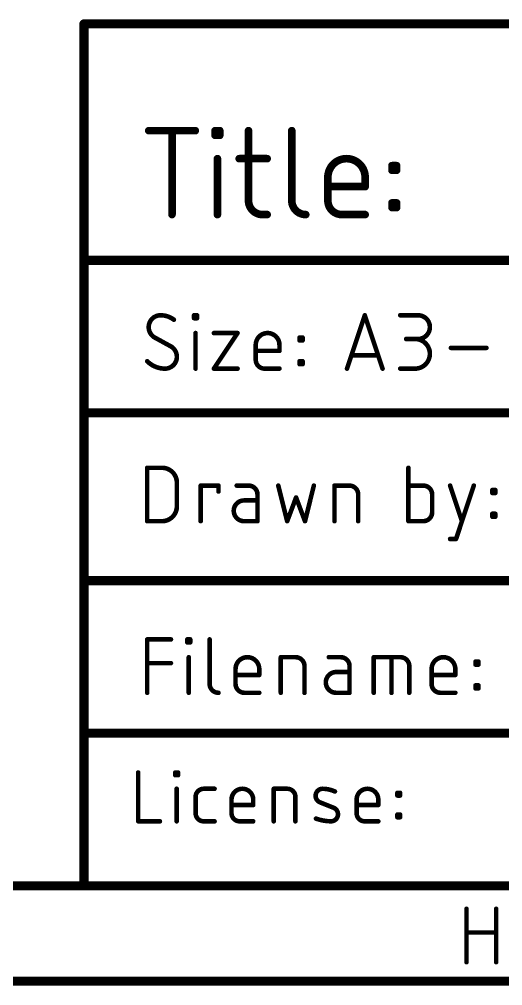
# Model space of a CAD drawing. Extents: x 0 to 388, y 0 to 261.
# Drawn here: x 273.31 to 289.42, y -0.15 to 32.03 of the extents above; entities that cross this region are included whole.
import ezdxf

# ---------------------------------------------------------------- set-up
doc = ezdxf.new("R2010")
doc.units = 0
doc.layers.add('94', color=14, linetype='CONTINUOUS')

msp = doc.modelspace()

# ---------------------------------------------------------------- linework, layer by layer
at = {"layer": '94'}
for points, const_width in [([(384.175, 31.877), (275.463, 31.877)], 0.3048), ([(275.463, 24.003), (275.463, 31.877)], 0.3048), ([(277.622, 28.321), (279.1742, 28.321)], 0.254), ([(278.3981, 25.527), (278.3981, 28.321)], 0.254), ([(279.8337, 28.1658), (279.8337, 28.321)], 0.254), ([(279.8337, 28.321), (279.989, 28.321)], 0.254), ([(279.989, 28.321), (279.989, 28.1658)], 0.254), ([(280.9469, 28.321), (280.9469, 25.9927)], 0.254), ([(282.3884, 28.321), (282.3884, 25.9927)], 0.254), ([(279.989, 28.1658), (279.8337, 28.1658)], 0.254), ([(279.9113, 25.527), (279.9113, 27.3897)], 0.254), ([(280.6365, 27.3897), (281.5678, 27.3897)], 0.254), ([(285.7274, 27.0016), (285.7274, 27.1568)], 0.254), ([(285.7274, 27.1568), (285.8826, 27.1568)], 0.254), ([(285.8826, 27.0016), (285.7274, 27.0016)], 0.254), ([(285.8826, 27.1568), (285.8826, 27.0016)], 0.254), ([(283.5912, 25.9927), (283.5912, 26.7688)], 0.254), ([(284.833, 26.7688), (284.833, 26.4583)], 0.254), ([(284.833, 26.4583), (283.5912, 26.4583)], 0.254), ([(285.7274, 25.7598), (285.7274, 25.9151)], 0.254), ([(285.7274, 25.9151), (285.8826, 25.9151)], 0.254), ([(285.8826, 25.7598), (285.7274, 25.7598)], 0.254), ([(285.8826, 25.9151), (285.8826, 25.7598)], 0.254), ([(281.4126, 25.527), (281.5678, 25.527)], 0.254), ([(284.833, 25.527), (284.0569, 25.527)], 0.254), ([(275.463, 18.923), (275.463, 24.003)], 0.3048), ([(275.463, 24.003), (306.213, 24.003)], 0.3048), ([(279.1324, 22.0754), (279.1324, 22.1742)], 0.1524), ([(279.1324, 22.1742), (279.2312, 22.1742)], 0.1524), ([(279.2312, 22.1742), (279.2312, 22.0754)], 0.1524), ([(284.2284, 20.3962), (284.8211, 22.1742)], 0.1524), ([(284.8211, 22.1742), (285.4138, 20.3962)], 0.1524), ([(286.0023, 22.1742), (286.5949, 22.1742)], 0.1524), ([(279.2312, 22.0754), (279.1324, 22.0754)], 0.1524), ([(279.1818, 20.3962), (279.1818, 21.5815)], 0.1524), ([(279.7917, 21.5815), (280.5819, 21.5815)], 0.1524), ([(280.5819, 21.5815), (279.7917, 20.3962)], 0.1524), ([(278.3614, 21.137), (277.8181, 21.4334)], 0.1524), ([(281.1876, 20.6925), (281.1876, 21.1864)], 0.1524), ([(281.9778, 21.1864), (281.9778, 20.9889)], 0.1524), ([(282.65, 21.3346), (282.65, 21.4334)], 0.1524), ([(282.65, 21.4334), (282.7488, 21.4334)], 0.1524), ([(282.7488, 21.3346), (282.65, 21.3346)], 0.1524), ([(282.7488, 21.4334), (282.7488, 21.3346)], 0.1524), ([(286.5949, 21.384), (286.1998, 21.384)], 0.1524), ([(281.9778, 20.9889), (281.1876, 20.9889)], 0.1524), ([(287.6902, 21.0876), (288.8755, 21.0876)], 0.1524), ([(282.65, 20.5444), (282.65, 20.6431)], 0.1524), ([(282.65, 20.6431), (282.7488, 20.6431)], 0.1524), ([(282.7488, 20.5444), (282.65, 20.5444)], 0.1524), ([(282.7488, 20.6431), (282.7488, 20.5444)], 0.1524), ([(285.2656, 20.8407), (284.3766, 20.8407)], 0.1524), ([(279.7917, 20.3962), (280.5819, 20.3962)], 0.1524), ([(281.9778, 20.3962), (281.4839, 20.3962)], 0.1524), ([(286.0023, 20.3962), (286.4961, 20.3962)], 0.1524), ([(275.463, 13.335), (275.463, 18.923)], 0.3048), ([(306.213, 18.923), (275.463, 18.923)], 0.3048), ([(277.5712, 15.3162), (277.5712, 17.0942)], 0.1524), ([(277.5712, 17.0942), (278.0651, 17.0942)], 0.1524), ([(286.2754, 17.0942), (286.2754, 15.3162)], 0.1524), ([(278.559, 16.6003), (278.559, 15.8101)], 0.1524), ([(279.3531, 15.3162), (279.3531, 16.5015)], 0.1524), ([(279.3531, 16.5015), (279.9457, 16.5015)], 0.1524), ([(279.9457, 16.5015), (279.9457, 16.304)], 0.1524), ([(280.9488, 16.5015), (280.5537, 16.5015)], 0.1524), ([(281.9392, 16.5015), (282.2355, 15.3162)], 0.1524), ([(282.8282, 15.3162), (283.1245, 16.5015)], 0.1524), ([(283.8118, 15.3162), (283.8118, 16.5015)], 0.1524), ([(283.8118, 16.5015), (284.3057, 16.5015)], 0.1524), ([(286.7693, 16.5015), (286.2754, 16.5015)], 0.1524), ([(287.6644, 16.5015), (288.0595, 15.3162)], 0.1524), ([(287.862, 14.7235), (288.4546, 16.5015)], 0.1524), ([(289.071, 16.2546), (289.071, 16.3534)], 0.1524), ([(289.071, 16.3534), (289.1698, 16.3534)], 0.1524), ([(289.1698, 16.3534), (289.1698, 16.2546)], 0.1524), ([(281.2451, 15.3162), (281.2451, 16.2052)], 0.1524), ([(282.2355, 15.3162), (282.5319, 16.1064)], 0.1524), ([(282.5319, 16.1064), (282.8282, 15.3162)], 0.1524), ([(284.602, 16.2052), (284.602, 15.3162)], 0.1524), ([(287.0656, 15.6125), (287.0656, 16.2052)], 0.1524), ([(289.1698, 16.2546), (289.071, 16.2546)], 0.1524), ([(281.2451, 16.0076), (280.8006, 16.0076)], 0.1524), ([(289.071, 15.4644), (289.071, 15.5631)], 0.1524), ([(289.071, 15.5631), (289.1698, 15.5631)], 0.1524), ([(289.1698, 15.4644), (289.071, 15.4644)], 0.1524), ([(289.1698, 15.5631), (289.1698, 15.4644)], 0.1524), ([(278.0651, 15.3162), (277.5712, 15.3162)], 0.1524), ([(280.8006, 15.3162), (281.2451, 15.3162)], 0.1524), ([(286.2754, 15.3162), (286.7693, 15.3162)], 0.1524), ([(287.6644, 14.7235), (287.862, 14.7235)], 0.1524), ([(275.463, 3.175), (275.463, 13.335)], 0.3048), ([(275.463, 13.335), (358.68, 13.335)], 0.3048), ([(277.5712, 9.6012), (277.5712, 11.3792)], 0.1524), ([(277.5712, 11.3792), (278.3614, 11.3792)], 0.1524), ([(278.9062, 11.2804), (278.9062, 11.3792)], 0.1524), ([(278.9062, 11.3792), (279.005, 11.3792)], 0.1524), ([(279.005, 11.2804), (278.9062, 11.2804)], 0.1524), ([(279.005, 11.3792), (279.005, 11.2804)], 0.1524), ([(279.6508, 11.3792), (279.6508, 9.8975)], 0.1524), ([(277.5712, 10.589), (278.3614, 10.589)], 0.1524), ([(278.9556, 9.6012), (278.9556, 10.7865)], 0.1524), ([(282.0222, 9.6012), (282.0222, 10.7865)], 0.1524), ([(282.0222, 10.7865), (282.5161, 10.7865)], 0.1524), ([(284.0168, 10.7865), (283.6217, 10.7865)], 0.1524), ([(285.1189, 9.6012), (285.1189, 10.7865)], 0.1524), ([(285.1189, 10.7865), (286.0079, 10.7865)], 0.1524), ([(285.7116, 9.6012), (285.7116, 10.7865)], 0.1524), ([(288.5098, 10.5396), (288.5098, 10.6384)], 0.1524), ([(288.5098, 10.6384), (288.6086, 10.6384)], 0.1524), ([(288.6086, 10.6384), (288.6086, 10.5396)], 0.1524), ([(280.5147, 9.8975), (280.5147, 10.3914)], 0.1524), ([(281.3049, 10.3914), (281.3049, 10.1939)], 0.1524), ([(282.8124, 10.4902), (282.8124, 9.6012)], 0.1524), ([(284.3131, 10.2926), (283.8686, 10.2926)], 0.1524), ([(284.3131, 9.6012), (284.3131, 10.4902)], 0.1524), ([(286.3043, 10.4902), (286.3043, 9.6012)], 0.1524), ([(287.0474, 9.8975), (287.0474, 10.3914)], 0.1524), ([(287.8376, 10.3914), (287.8376, 10.1939)], 0.1524), ([(288.6086, 10.5396), (288.5098, 10.5396)], 0.1524), ([(281.3049, 10.1939), (280.5147, 10.1939)], 0.1524), ([(287.8376, 10.1939), (287.0474, 10.1939)], 0.1524), ([(281.3049, 9.6012), (280.811, 9.6012)], 0.1524), ([(283.8686, 9.6012), (284.3131, 9.6012)], 0.1524), ([(287.8376, 9.6012), (287.3437, 9.6012)], 0.1524), ([(288.5098, 9.7494), (288.5098, 9.8481)], 0.1524), ([(288.5098, 9.8481), (288.6086, 9.8481)], 0.1524), ([(288.6086, 9.7494), (288.5098, 9.7494)], 0.1524), ([(288.6086, 9.8481), (288.6086, 9.7494)], 0.1524), ([(275.59, 8.255), (384.048, 8.255)], 0.3048), ([(277.2712, 6.9468), (277.2712, 5.3212)], 0.1524), ([(278.5083, 6.8565), (278.5083, 6.9468)], 0.1524), ([(278.5083, 6.9468), (278.5986, 6.9468)], 0.1524), ([(278.5986, 6.8565), (278.5083, 6.8565)], 0.1524), ([(278.5986, 6.9468), (278.5986, 6.8565)], 0.1524), ([(278.5534, 5.3212), (278.5534, 6.4049)], 0.1524), ([(279.4549, 6.4049), (279.8161, 6.4049)], 0.1524), ([(281.7874, 5.3212), (281.7874, 6.4049)], 0.1524), ([(281.7874, 6.4049), (282.2389, 6.4049)], 0.1524), ([(279.1839, 5.5921), (279.1839, 6.134)], 0.1524), ([(280.3806, 5.5921), (280.3806, 6.0437)], 0.1524), ([(281.1031, 6.0437), (281.1031, 5.8631)], 0.1524), ([(282.5099, 6.134), (282.5099, 5.3212)], 0.1524), ([(284.5489, 5.5921), (284.5489, 6.0437)], 0.1524), ([(285.2714, 6.0437), (285.2714, 5.8631)], 0.1524), ([(285.9071, 6.1792), (285.9071, 6.2695)], 0.1524), ([(285.9071, 6.2695), (285.9974, 6.2695)], 0.1524), ([(285.9974, 6.1792), (285.9071, 6.1792)], 0.1524), ([(285.9974, 6.2695), (285.9974, 6.1792)], 0.1524), ([(281.1031, 5.8631), (280.3806, 5.8631)], 0.1524), ([(283.7812, 5.7728), (283.3297, 5.9534)], 0.1524), ([(285.2714, 5.8631), (284.5489, 5.8631)], 0.1524), ([(285.9071, 5.4567), (285.9071, 5.547)], 0.1524), ([(285.9071, 5.547), (285.9974, 5.547)], 0.1524), ([(285.9974, 5.4567), (285.9071, 5.4567)], 0.1524), ([(285.9974, 5.547), (285.9974, 5.4567)], 0.1524), ([(277.2712, 5.3212), (277.9937, 5.3212)], 0.1524), ([(279.8161, 5.3212), (279.4549, 5.3212)], 0.1524), ([(281.1031, 5.3212), (280.6515, 5.3212)], 0.1524), ([(285.2714, 5.3212), (284.8198, 5.3212)], 0.1524), ([(193.1, 3.175), (275.463, 3.175)], 0.3048), ([(275.463, 3.175), (384.175, 3.175)], 0.3048), ([(288.2102, 0.6302), (288.2102, 2.4082)], 0.1524), ([(289.198, 2.4082), (289.198, 0.6302)], 0.1524), ([(288.2102, 1.618), (289.198, 1.618)], 0.1524), ([(269.1, 0), (307.1, 0)], 0.3048)]:
    msp.add_lwpolyline(points, dxfattribs=dict(at, const_width=const_width))
for points, const_width in [([(275.463, 31.9532, 1), (275.463, 31.8008)], 0.1524), ([(275.5392, 31.877, 1), (275.3868, 31.877)], 0.1524), ([(277.622, 28.3845, 1), (277.622, 28.2575)], 0.127), ([(278.4616, 28.321, 1), (278.3346, 28.321)], 0.127), ([(279.1742, 28.2575, 1), (279.1742, 28.3845)], 0.127), ([(279.8972, 28.321, 1), (279.7702, 28.321)], 0.127), ([(279.8337, 28.3845, 1), (279.8337, 28.2575)], 0.127), ([(280.0525, 28.321, 1), (279.9255, 28.321)], 0.127), ([(279.989, 28.2575, 1), (279.989, 28.3845)], 0.127), ([(281.0104, 28.321, 1), (280.8834, 28.321)], 0.127), ([(282.4519, 28.321, 1), (282.3249, 28.321)], 0.127), ([(279.8337, 28.2293, 1), (279.8337, 28.1023)], 0.127), ([(279.7702, 28.1658, 1), (279.8972, 28.1658)], 0.127), ([(279.9255, 28.1658, 1), (280.0525, 28.1658)], 0.127), ([(279.989, 28.1023, 1), (279.989, 28.2293)], 0.127), ([(279.9748, 27.3897, 1), (279.8478, 27.3897)], 0.127), ([(280.6365, 27.4532, 1), (280.6365, 27.3262)], 0.127), ([(281.5678, 27.3262, 1), (281.5678, 27.4532)], 0.127), ([(284.833, 26.7688, 1), (283.5912, 26.7688)], 0.254), ([(285.7909, 27.1568, 1), (285.6639, 27.1568)], 0.127), ([(285.7274, 27.2203, 1), (285.7274, 27.0933)], 0.127), ([(285.7274, 27.0651, 1), (285.7274, 26.9381)], 0.127), ([(285.6639, 27.0016, 1), (285.7909, 27.0016)], 0.127), ([(285.9461, 27.1568, 1), (285.8191, 27.1568)], 0.127), ([(285.8191, 27.0016, 1), (285.9461, 27.0016)], 0.127), ([(285.8826, 27.0933, 1), (285.8826, 27.2203)], 0.127), ([(285.8826, 26.9381, 1), (285.8826, 27.0651)], 0.127), ([(283.6547, 26.7688, 1), (283.5277, 26.7688)], 0.127), ([(283.5277, 26.7688, 1), (283.6547, 26.7688)], 0.127), ([(284.8965, 26.7688, 1), (284.7695, 26.7688)], 0.127), ([(284.7695, 26.7688, 1), (284.8965, 26.7688)], 0.127), ([(283.5912, 26.5218, 1), (283.5912, 26.3948)], 0.127), ([(284.7695, 26.4583, 1), (284.8965, 26.4583)], 0.127), ([(284.833, 26.3948, 1), (284.833, 26.5218)], 0.127), ([(280.9469, 25.9927, 0.4142), (281.4126, 25.527)], 0.254), ([(281.0104, 25.9927, 1), (280.8834, 25.9927)], 0.127), ([(282.3884, 25.9927, 0.4142), (282.8541, 25.527)], 0.254), ([(282.4519, 25.9927, 1), (282.3249, 25.9927)], 0.127), ([(283.5912, 25.9927, 0.4142), (284.0569, 25.527)], 0.254), ([(283.6547, 25.9927, 1), (283.5277, 25.9927)], 0.127), ([(280.8834, 25.9927, 1), (281.0104, 25.9927)], 0.127), ([(282.3249, 25.9927, 1), (282.4519, 25.9927)], 0.127), ([(283.5277, 25.9927, 1), (283.6547, 25.9927)], 0.127), ([(285.7909, 25.9151, 1), (285.6639, 25.9151)], 0.127), ([(285.7274, 25.9786, 1), (285.7274, 25.8516)], 0.127), ([(285.7274, 25.8233, 1), (285.7274, 25.6963)], 0.127), ([(285.6639, 25.7598, 1), (285.7909, 25.7598)], 0.127), ([(285.9461, 25.9151, 1), (285.8191, 25.9151)], 0.127), ([(285.8191, 25.7598, 1), (285.9461, 25.7598)], 0.127), ([(285.8826, 25.8516, 1), (285.8826, 25.9786)], 0.127), ([(285.8826, 25.6963, 1), (285.8826, 25.8233)], 0.127), ([(278.3346, 25.527, 1), (278.4616, 25.527)], 0.127), ([(279.8478, 25.527, 1), (279.9748, 25.527)], 0.127), ([(281.4126, 25.5905, 1), (281.4126, 25.4635)], 0.127), ([(281.4126, 25.4635, 1), (281.4126, 25.5905)], 0.127), ([(281.5678, 25.4635, 1), (281.5678, 25.5905)], 0.127), ([(282.8541, 25.4635, 1), (282.8541, 25.5905)], 0.127), ([(284.0569, 25.5905, 1), (284.0569, 25.4635)], 0.127), ([(284.0569, 25.4635, 1), (284.0569, 25.5905)], 0.127), ([(284.833, 25.4635, 1), (284.833, 25.5905)], 0.127), ([(275.5392, 24.003, 1), (275.3868, 24.003)], 0.1524), ([(275.463, 24.0792, 1), (275.463, 23.9268)], 0.1524), ([(275.3868, 24.003, 1), (275.5392, 24.003)], 0.1524), ([(278.0157, 22.1742, 0.4142), (277.6206, 21.7791)], 0.1524), ([(278.4602, 22.026, 0.1623), (278.0157, 22.1742)], 0.1524), ([(278.0157, 22.2123, 1), (278.0157, 22.1361)], 0.0762), ([(278.0157, 22.1361, 1), (278.0157, 22.2123)], 0.0762), ([(279.1705, 22.1742, 1), (279.0943, 22.1742)], 0.0762), ([(279.1324, 22.2123, 1), (279.1324, 22.1361)], 0.0762), ([(279.2693, 22.1742, 1), (279.1931, 22.1742)], 0.0762), ([(279.2312, 22.1361, 1), (279.2312, 22.2123)], 0.0762), ([(284.8572, 22.1862, 1), (284.7849, 22.1622)], 0.0762), ([(284.8572, 22.1622, 1), (284.7849, 22.1862)], 0.0762), ([(286.0023, 22.2123, 1), (286.0023, 22.1361)], 0.0762), ([(286.5949, 21.384, 1), (286.5949, 22.1742)], 0.1524), ([(286.5949, 22.2123, 1), (286.5949, 22.1361)], 0.0762), ([(286.5949, 22.1361, 1), (286.5949, 22.2123)], 0.0762), ([(278.4373, 21.9956, 1), (278.4831, 22.0565)], 0.0762), ([(279.1324, 22.1135, 1), (279.1324, 22.0373)], 0.0762), ([(279.0943, 22.0754, 1), (279.1705, 22.0754)], 0.0762), ([(279.1931, 22.0754, 1), (279.2693, 22.0754)], 0.0762), ([(279.2312, 22.0373, 1), (279.2312, 22.1135)], 0.0762), ([(277.6206, 21.7791, 0.2656), (277.8181, 21.4334)], 0.1524), ([(277.6587, 21.7791, 1), (277.5825, 21.7791)], 0.0762), ([(277.5825, 21.7791, 1), (277.6587, 21.7791)], 0.0762), ([(279.2199, 21.5815, 1), (279.1437, 21.5815)], 0.0762), ([(279.7917, 21.6196, 1), (279.7917, 21.5434)], 0.0762), ([(280.6136, 21.5604, 1), (280.5502, 21.6027)], 0.0762), ([(280.5819, 21.5434, 1), (280.5819, 21.6196)], 0.0762), ([(281.9778, 21.1864, 1), (281.1876, 21.1864)], 0.1524), ([(277.8364, 21.4668, 1), (277.7999, 21.3999)], 0.0762), ([(277.7988, 21.4005, 1), (277.8375, 21.4662)], 0.0762), ([(281.2257, 21.1864, 1), (281.1495, 21.1864)], 0.0762), ([(282.0159, 21.1864, 1), (281.9397, 21.1864)], 0.0762), ([(282.6881, 21.4334, 1), (282.6119, 21.4334)], 0.0762), ([(282.65, 21.4715, 1), (282.65, 21.3953)], 0.0762), ([(282.65, 21.3727, 1), (282.65, 21.2965)], 0.0762), ([(282.6119, 21.3346, 1), (282.6881, 21.3346)], 0.0762), ([(282.7869, 21.4334, 1), (282.7107, 21.4334)], 0.0762), ([(282.7107, 21.3346, 1), (282.7869, 21.3346)], 0.0762), ([(282.7488, 21.3953, 1), (282.7488, 21.4715)], 0.0762), ([(282.7488, 21.2965, 1), (282.7488, 21.3727)], 0.0762), ([(286.1998, 21.4221, 1), (286.1998, 21.3459)], 0.0762), ([(286.4961, 20.3962, 1), (286.4961, 21.384)], 0.1524), ([(286.4961, 21.4221, 1), (286.4961, 21.3459)], 0.0762), ([(286.5949, 21.4221, 1), (286.5949, 21.3459)], 0.0762), ([(286.5949, 21.3459, 1), (286.5949, 21.4221)], 0.0762), ([(278.3808, 21.1699, 1), (278.3421, 21.1042)], 0.0762), ([(278.559, 20.7913, 0.2656), (278.3614, 21.137)], 0.1524), ([(278.3432, 21.1036, 1), (278.3797, 21.1705)], 0.0762), ([(281.1495, 21.1864, 1), (281.2257, 21.1864)], 0.0762), ([(281.1876, 21.027, 1), (281.1876, 20.9508)], 0.0762), ([(281.9397, 21.1864, 1), (282.0159, 21.1864)], 0.0762), ([(281.9397, 20.9889, 1), (282.0159, 20.9889)], 0.0762), ([(281.9778, 20.9508, 1), (281.9778, 21.027)], 0.0762), ([(287.6902, 21.1257, 1), (287.6902, 21.0495)], 0.0762), ([(288.8755, 21.0495, 1), (288.8755, 21.1257)], 0.0762), ([(277.5983, 20.67, 1), (277.5441, 20.6163)], 0.0762), ([(277.5712, 20.6431, 0.2), (278.1639, 20.3962)], 0.1524), ([(278.1639, 20.3962, 0.4142), (278.559, 20.7913)], 0.1524), ([(278.5971, 20.7913, 1), (278.5209, 20.7913)], 0.0762), ([(278.5209, 20.7913, 1), (278.5971, 20.7913)], 0.0762), ([(281.1876, 20.6925, 0.4142), (281.4839, 20.3962)], 0.1524), ([(281.2257, 20.6925, 1), (281.1495, 20.6925)], 0.0762), ([(281.1495, 20.6925, 1), (281.2257, 20.6925)], 0.0762), ([(282.6881, 20.6431, 1), (282.6119, 20.6431)], 0.0762), ([(282.65, 20.6812, 1), (282.65, 20.605)], 0.0762), ([(282.65, 20.5825, 1), (282.65, 20.5063)], 0.0762), ([(282.7869, 20.6431, 1), (282.7107, 20.6431)], 0.0762), ([(282.7488, 20.605, 1), (282.7488, 20.6812)], 0.0762), ([(282.7488, 20.5063, 1), (282.7488, 20.5825)], 0.0762), ([(284.3766, 20.8788, 1), (284.3766, 20.8026)], 0.0762), ([(285.2656, 20.8026, 1), (285.2656, 20.8788)], 0.0762), ([(278.1639, 20.4343, 1), (278.1639, 20.3581)], 0.0762), ([(278.1639, 20.3581, 1), (278.1639, 20.4343)], 0.0762), ([(279.1437, 20.3962, 1), (279.2199, 20.3962)], 0.0762), ([(279.7917, 20.4343, 1), (279.7917, 20.3581)], 0.0762), ([(279.76, 20.4173, 1), (279.8234, 20.3751)], 0.0762), ([(280.5819, 20.3581, 1), (280.5819, 20.4343)], 0.0762), ([(281.4839, 20.4343, 1), (281.4839, 20.3581)], 0.0762), ([(281.4839, 20.3581, 1), (281.4839, 20.4343)], 0.0762), ([(281.9778, 20.3581, 1), (281.9778, 20.4343)], 0.0762), ([(282.6119, 20.5444, 1), (282.6881, 20.5444)], 0.0762), ([(282.7107, 20.5444, 1), (282.7869, 20.5444)], 0.0762), ([(284.1923, 20.4082, 1), (284.2646, 20.3842)], 0.0762), ([(285.3776, 20.3842, 1), (285.4499, 20.4082)], 0.0762), ([(286.0023, 20.4343, 1), (286.0023, 20.3581)], 0.0762), ([(286.4961, 20.4343, 1), (286.4961, 20.3581)], 0.0762), ([(286.4961, 20.3581, 1), (286.4961, 20.4343)], 0.0762), ([(275.5392, 18.923, 1), (275.3868, 18.923)], 0.1524), ([(275.463, 18.9992, 1), (275.463, 18.8468)], 0.1524), ([(275.3868, 18.923, 1), (275.5392, 18.923)], 0.1524), ([(277.6093, 17.0942, 1), (277.5331, 17.0942)], 0.0762), ([(277.5712, 17.1323, 1), (277.5712, 17.0561)], 0.0762), ([(278.559, 16.6003, 0.4142), (278.0651, 17.0942)], 0.1524), ([(278.0651, 17.1323, 1), (278.0651, 17.0561)], 0.0762), ([(278.0651, 17.0561, 1), (278.0651, 17.1323)], 0.0762), ([(286.3135, 17.0942, 1), (286.2373, 17.0942)], 0.0762), ([(278.5971, 16.6003, 1), (278.5209, 16.6003)], 0.0762), ([(278.5209, 16.6003, 1), (278.5971, 16.6003)], 0.0762), ([(279.3912, 16.5015, 1), (279.315, 16.5015)], 0.0762), ([(279.3531, 16.5396, 1), (279.3531, 16.4634)], 0.0762), ([(279.9838, 16.5015, 1), (279.9076, 16.5015)], 0.0762), ([(279.9457, 16.4634, 1), (279.9457, 16.5396)], 0.0762), ([(280.5537, 16.5396, 1), (280.5537, 16.4634)], 0.0762), ([(281.2451, 16.2052, 0.4142), (280.9488, 16.5015)], 0.1524), ([(280.9488, 16.5396, 1), (280.9488, 16.4634)], 0.0762), ([(280.9488, 16.4634, 1), (280.9488, 16.5396)], 0.0762), ([(281.9762, 16.5108, 1), (281.9022, 16.4923)], 0.0762), ([(283.1615, 16.4923, 1), (283.0876, 16.5108)], 0.0762), ([(283.8499, 16.5015, 1), (283.7737, 16.5015)], 0.0762), ([(283.8118, 16.5396, 1), (283.8118, 16.4634)], 0.0762), ([(284.602, 16.2052, 0.4142), (284.3057, 16.5015)], 0.1524), ([(284.3057, 16.5396, 1), (284.3057, 16.4634)], 0.0762), ([(284.3057, 16.4634, 1), (284.3057, 16.5396)], 0.0762), ([(286.2754, 16.5396, 1), (286.2754, 16.4634)], 0.0762), ([(287.0656, 16.2052, 0.4142), (286.7693, 16.5015)], 0.1524), ([(286.7693, 16.5396, 1), (286.7693, 16.4634)], 0.0762), ([(286.7693, 16.4634, 1), (286.7693, 16.5396)], 0.0762), ([(287.7006, 16.5136, 1), (287.6283, 16.4895)], 0.0762), ([(288.4908, 16.4895, 1), (288.4185, 16.5136)], 0.0762), ([(289.1091, 16.3534, 1), (289.0329, 16.3534)], 0.0762), ([(289.071, 16.3915, 1), (289.071, 16.3153)], 0.0762), ([(289.2079, 16.3534, 1), (289.1317, 16.3534)], 0.0762), ([(289.1698, 16.3153, 1), (289.1698, 16.3915)], 0.0762), ([(279.9076, 16.304, 1), (279.9838, 16.304)], 0.0762), ([(281.2832, 16.2052, 1), (281.207, 16.2052)], 0.0762), ([(281.207, 16.2052, 1), (281.2832, 16.2052)], 0.0762), ([(282.5675, 16.1198, 1), (282.4962, 16.093)], 0.0762), ([(282.5675, 16.093, 1), (282.4962, 16.1198)], 0.0762), ([(284.6401, 16.2052, 1), (284.5639, 16.2052)], 0.0762), ([(284.5639, 16.2052, 1), (284.6401, 16.2052)], 0.0762), ([(287.1037, 16.2052, 1), (287.0275, 16.2052)], 0.0762), ([(287.0275, 16.2052, 1), (287.1037, 16.2052)], 0.0762), ([(289.071, 16.2927, 1), (289.071, 16.2165)], 0.0762), ([(289.0329, 16.2546, 1), (289.1091, 16.2546)], 0.0762), ([(289.1317, 16.2546, 1), (289.2079, 16.2546)], 0.0762), ([(289.1698, 16.2165, 1), (289.1698, 16.2927)], 0.0762), ([(278.0651, 15.3162, 0.4142), (278.559, 15.8101)], 0.1524), ([(278.5971, 15.8101, 1), (278.5209, 15.8101)], 0.0762), ([(278.5209, 15.8101, 1), (278.5971, 15.8101)], 0.0762), ([(280.8006, 16.0076, 1), (280.8006, 15.3162)], 0.1524), ([(280.8006, 16.0457, 1), (280.8006, 15.9695)], 0.0762), ([(280.8006, 15.9695, 1), (280.8006, 16.0457)], 0.0762), ([(281.2451, 15.9695, 1), (281.2451, 16.0457)], 0.0762), ([(286.7693, 15.3162, 0.4142), (287.0656, 15.6125)], 0.1524), ([(287.1037, 15.6125, 1), (287.0275, 15.6125)], 0.0762), ([(287.0275, 15.6125, 1), (287.1037, 15.6125)], 0.0762), ([(289.1091, 15.5631, 1), (289.0329, 15.5631)], 0.0762), ([(289.071, 15.6012, 1), (289.071, 15.525)], 0.0762), ([(289.071, 15.5025, 1), (289.071, 15.4263)], 0.0762), ([(289.0329, 15.4644, 1), (289.1091, 15.4644)], 0.0762), ([(289.2079, 15.5631, 1), (289.1317, 15.5631)], 0.0762), ([(289.1317, 15.4644, 1), (289.2079, 15.4644)], 0.0762), ([(289.1698, 15.525, 1), (289.1698, 15.6012)], 0.0762), ([(289.1698, 15.4263, 1), (289.1698, 15.5025)], 0.0762), ([(277.5712, 15.3543, 1), (277.5712, 15.2781)], 0.0762), ([(277.5331, 15.3162, 1), (277.6093, 15.3162)], 0.0762), ([(278.0651, 15.3543, 1), (278.0651, 15.2781)], 0.0762), ([(278.0651, 15.2781, 1), (278.0651, 15.3543)], 0.0762), ([(279.315, 15.3162, 1), (279.3912, 15.3162)], 0.0762), ([(280.8006, 15.3543, 1), (280.8006, 15.2781)], 0.0762), ([(280.8006, 15.2781, 1), (280.8006, 15.3543)], 0.0762), ([(281.207, 15.3162, 1), (281.2832, 15.3162)], 0.0762), ([(281.2451, 15.2781, 1), (281.2451, 15.3543)], 0.0762), ([(282.1999, 15.3296, 1), (282.2712, 15.3028)], 0.0762), ([(282.1986, 15.307, 1), (282.2725, 15.3254)], 0.0762), ([(282.7912, 15.3254, 1), (282.8652, 15.307)], 0.0762), ([(282.7925, 15.3028, 1), (282.8639, 15.3296)], 0.0762), ([(283.7737, 15.3162, 1), (283.8499, 15.3162)], 0.0762), ([(284.5639, 15.3162, 1), (284.6401, 15.3162)], 0.0762), ([(286.2754, 15.3543, 1), (286.2754, 15.2781)], 0.0762), ([(286.2373, 15.3162, 1), (286.3135, 15.3162)], 0.0762), ([(286.7693, 15.3543, 1), (286.7693, 15.2781)], 0.0762), ([(286.7693, 15.2781, 1), (286.7693, 15.3543)], 0.0762), ([(288.0234, 15.3042, 1), (288.0957, 15.3282)], 0.0762), ([(287.6644, 14.7616, 1), (287.6644, 14.6854)], 0.0762), ([(287.8258, 14.7356, 1), (287.8981, 14.7115)], 0.0762), ([(287.862, 14.6854, 1), (287.862, 14.7616)], 0.0762), ([(275.5392, 13.335, 1), (275.3868, 13.335)], 0.1524), ([(275.463, 13.4112, 1), (275.463, 13.2588)], 0.1524), ([(275.3868, 13.335, 1), (275.5392, 13.335)], 0.1524), ([(277.6093, 11.3792, 1), (277.5331, 11.3792)], 0.0762), ([(277.5712, 11.4173, 1), (277.5712, 11.3411)], 0.0762), ([(278.3614, 11.3411, 1), (278.3614, 11.4173)], 0.0762), ([(278.9443, 11.3792, 1), (278.8681, 11.3792)], 0.0762), ([(278.9062, 11.4173, 1), (278.9062, 11.3411)], 0.0762), ([(278.9062, 11.3185, 1), (278.9062, 11.2423)], 0.0762), ([(278.8681, 11.2804, 1), (278.9443, 11.2804)], 0.0762), ([(279.0431, 11.3792, 1), (278.9669, 11.3792)], 0.0762), ([(278.9669, 11.2804, 1), (279.0431, 11.2804)], 0.0762), ([(279.005, 11.3411, 1), (279.005, 11.4173)], 0.0762), ([(279.005, 11.2423, 1), (279.005, 11.3185)], 0.0762), ([(279.6889, 11.3792, 1), (279.6127, 11.3792)], 0.0762), ([(277.5712, 10.6271, 1), (277.5712, 10.5509)], 0.0762), ([(278.3614, 10.5509, 1), (278.3614, 10.6271)], 0.0762), ([(278.9937, 10.7865, 1), (278.9175, 10.7865)], 0.0762), ([(281.3049, 10.3914, 1), (280.5147, 10.3914)], 0.1524), ([(282.0603, 10.7865, 1), (281.9841, 10.7865)], 0.0762), ([(282.0222, 10.8246, 1), (282.0222, 10.7484)], 0.0762), ([(282.8124, 10.4902, 0.4142), (282.5161, 10.7865)], 0.1524), ([(282.5161, 10.8246, 1), (282.5161, 10.7484)], 0.0762), ([(282.5161, 10.7484, 1), (282.5161, 10.8246)], 0.0762), ([(283.6217, 10.8246, 1), (283.6217, 10.7484)], 0.0762), ([(284.3131, 10.4902, 0.4142), (284.0168, 10.7865)], 0.1524), ([(284.0168, 10.8246, 1), (284.0168, 10.7484)], 0.0762), ([(284.0168, 10.7484, 1), (284.0168, 10.8246)], 0.0762), ([(285.157, 10.7865, 1), (285.0808, 10.7865)], 0.0762), ([(285.1189, 10.8246, 1), (285.1189, 10.7484)], 0.0762), ([(285.7497, 10.7865, 1), (285.6735, 10.7865)], 0.0762), ([(286.3043, 10.4902, 0.4142), (286.0079, 10.7865)], 0.1524), ([(286.0079, 10.8246, 1), (286.0079, 10.7484)], 0.0762), ([(286.0079, 10.7484, 1), (286.0079, 10.8246)], 0.0762), ([(287.8376, 10.3914, 1), (287.0474, 10.3914)], 0.1524), ([(288.5479, 10.6384, 1), (288.4717, 10.6384)], 0.0762), ([(288.5098, 10.6765, 1), (288.5098, 10.6003)], 0.0762), ([(288.6467, 10.6384, 1), (288.5705, 10.6384)], 0.0762), ([(288.6086, 10.6003, 1), (288.6086, 10.6765)], 0.0762), ([(280.5528, 10.3914, 1), (280.4766, 10.3914)], 0.0762), ([(280.4766, 10.3914, 1), (280.5528, 10.3914)], 0.0762), ([(281.343, 10.3914, 1), (281.2668, 10.3914)], 0.0762), ([(281.2668, 10.3914, 1), (281.343, 10.3914)], 0.0762), ([(282.8505, 10.4902, 1), (282.7743, 10.4902)], 0.0762), ([(282.7743, 10.4902, 1), (282.8505, 10.4902)], 0.0762), ([(283.8686, 10.2926, 1), (283.8686, 9.6012)], 0.1524), ([(283.8686, 10.3307, 1), (283.8686, 10.2545)], 0.0762), ([(283.8686, 10.2545, 1), (283.8686, 10.3307)], 0.0762), ([(284.3512, 10.4902, 1), (284.275, 10.4902)], 0.0762), ([(284.275, 10.4902, 1), (284.3512, 10.4902)], 0.0762), ([(284.3131, 10.2545, 1), (284.3131, 10.3307)], 0.0762), ([(286.3424, 10.4902, 1), (286.2662, 10.4902)], 0.0762), ([(286.2662, 10.4902, 1), (286.3424, 10.4902)], 0.0762), ([(287.0855, 10.3914, 1), (287.0093, 10.3914)], 0.0762), ([(287.0093, 10.3914, 1), (287.0855, 10.3914)], 0.0762), ([(287.8757, 10.3914, 1), (287.7995, 10.3914)], 0.0762), ([(287.7995, 10.3914, 1), (287.8757, 10.3914)], 0.0762), ([(288.5098, 10.5777, 1), (288.5098, 10.5015)], 0.0762), ([(288.4717, 10.5396, 1), (288.5479, 10.5396)], 0.0762), ([(288.5705, 10.5396, 1), (288.6467, 10.5396)], 0.0762), ([(288.6086, 10.5015, 1), (288.6086, 10.5777)], 0.0762), ([(280.5147, 10.232, 1), (280.5147, 10.1558)], 0.0762), ([(281.2668, 10.1939, 1), (281.343, 10.1939)], 0.0762), ([(281.3049, 10.1558, 1), (281.3049, 10.232)], 0.0762), ([(287.0474, 10.232, 1), (287.0474, 10.1558)], 0.0762), ([(287.7995, 10.1939, 1), (287.8757, 10.1939)], 0.0762), ([(287.8376, 10.1558, 1), (287.8376, 10.232)], 0.0762), ([(279.6508, 9.8975, 0.4142), (279.9472, 9.6012)], 0.1524), ([(279.6889, 9.8975, 1), (279.6127, 9.8975)], 0.0762), ([(279.6127, 9.8975, 1), (279.6889, 9.8975)], 0.0762), ([(279.9472, 9.5631, 1), (279.9472, 9.6393)], 0.0762), ([(280.5147, 9.8975, 0.4142), (280.811, 9.6012)], 0.1524), ([(280.5528, 9.8975, 1), (280.4766, 9.8975)], 0.0762), ([(280.4766, 9.8975, 1), (280.5528, 9.8975)], 0.0762), ([(280.811, 9.6393, 1), (280.811, 9.5631)], 0.0762), ([(280.811, 9.5631, 1), (280.811, 9.6393)], 0.0762), ([(281.3049, 9.5631, 1), (281.3049, 9.6393)], 0.0762), ([(283.8686, 9.6393, 1), (283.8686, 9.5631)], 0.0762), ([(283.8686, 9.5631, 1), (283.8686, 9.6393)], 0.0762), ([(284.3131, 9.5631, 1), (284.3131, 9.6393)], 0.0762), ([(287.0474, 9.8975, 0.4142), (287.3437, 9.6012)], 0.1524), ([(287.0855, 9.8975, 1), (287.0093, 9.8975)], 0.0762), ([(287.0093, 9.8975, 1), (287.0855, 9.8975)], 0.0762), ([(287.3437, 9.6393, 1), (287.3437, 9.5631)], 0.0762), ([(287.3437, 9.5631, 1), (287.3437, 9.6393)], 0.0762), ([(287.8376, 9.5631, 1), (287.8376, 9.6393)], 0.0762), ([(288.5479, 9.8481, 1), (288.4717, 9.8481)], 0.0762), ([(288.5098, 9.8862, 1), (288.5098, 9.81)], 0.0762), ([(288.5098, 9.7875, 1), (288.5098, 9.7113)], 0.0762), ([(288.4717, 9.7494, 1), (288.5479, 9.7494)], 0.0762), ([(288.6467, 9.8481, 1), (288.5705, 9.8481)], 0.0762), ([(288.5705, 9.7494, 1), (288.6467, 9.7494)], 0.0762), ([(288.6086, 9.81, 1), (288.6086, 9.8862)], 0.0762), ([(288.6086, 9.7113, 1), (288.6086, 9.7875)], 0.0762), ([(277.5331, 9.6012, 1), (277.6093, 9.6012)], 0.0762), ([(278.9175, 9.6012, 1), (278.9937, 9.6012)], 0.0762), ([(281.9841, 9.6012, 1), (282.0603, 9.6012)], 0.0762), ([(282.7743, 9.6012, 1), (282.8505, 9.6012)], 0.0762), ([(284.275, 9.6012, 1), (284.3512, 9.6012)], 0.0762), ([(285.0808, 9.6012, 1), (285.157, 9.6012)], 0.0762), ([(285.6735, 9.6012, 1), (285.7497, 9.6012)], 0.0762), ([(286.2662, 9.6012, 1), (286.3424, 9.6012)], 0.0762), ([(275.59, 8.3312, 1), (275.59, 8.1788)], 0.1524), ([(277.3093, 6.9468, 1), (277.2331, 6.9468)], 0.0762), ([(278.5464, 6.9468, 1), (278.4702, 6.9468)], 0.0762), ([(278.5083, 6.9849, 1), (278.5083, 6.9087)], 0.0762), ([(278.5083, 6.8946, 1), (278.5083, 6.8184)], 0.0762), ([(278.4702, 6.8565, 1), (278.5464, 6.8565)], 0.0762), ([(278.6367, 6.9468, 1), (278.5605, 6.9468)], 0.0762), ([(278.5605, 6.8565, 1), (278.6367, 6.8565)], 0.0762), ([(278.5986, 6.9087, 1), (278.5986, 6.9849)], 0.0762), ([(278.5986, 6.8184, 1), (278.5986, 6.8946)], 0.0762), ([(278.5915, 6.4049, 1), (278.5153, 6.4049)], 0.0762), ([(279.4549, 6.4049, 0.4142), (279.1839, 6.134)], 0.1524), ([(279.4549, 6.443, 1), (279.4549, 6.3668)], 0.0762), ([(279.4549, 6.3668, 1), (279.4549, 6.443)], 0.0762), ([(279.8161, 6.3668, 1), (279.8161, 6.443)], 0.0762), ([(281.1031, 6.0437, 1), (280.3806, 6.0437)], 0.1524), ([(281.8255, 6.4049, 1), (281.7493, 6.4049)], 0.0762), ([(281.7874, 6.443, 1), (281.7874, 6.3668)], 0.0762), ([(282.5099, 6.134, 0.4142), (282.2389, 6.4049)], 0.1524), ([(282.2389, 6.443, 1), (282.2389, 6.3668)], 0.0762), ([(282.2389, 6.3668, 1), (282.2389, 6.443)], 0.0762), ([(283.42, 6.4049, 0.8318), (283.3297, 5.9534)], 0.1524), ([(283.4205, 6.443, 1), (283.4194, 6.3668)], 0.0762), ([(283.8264, 6.3146, 0.1025), (283.42, 6.4049)], 0.1524), ([(283.4194, 6.3668, 1), (283.4205, 6.443)], 0.0762), ([(285.2714, 6.0437, 1), (284.5489, 6.0437)], 0.1524), ([(279.222, 6.134, 1), (279.1458, 6.134)], 0.0762), ([(279.1458, 6.134, 1), (279.222, 6.134)], 0.0762), ([(280.4187, 6.0437, 1), (280.3425, 6.0437)], 0.0762), ([(281.1412, 6.0437, 1), (281.065, 6.0437)], 0.0762), ([(282.548, 6.134, 1), (282.4718, 6.134)], 0.0762), ([(282.4718, 6.134, 1), (282.548, 6.134)], 0.0762), ([(283.8107, 6.2799, 1), (283.842, 6.3494)], 0.0762), ([(284.587, 6.0437, 1), (284.5108, 6.0437)], 0.0762), ([(285.3095, 6.0437, 1), (285.2333, 6.0437)], 0.0762), ([(285.9452, 6.2695, 1), (285.869, 6.2695)], 0.0762), ([(285.9071, 6.3076, 1), (285.9071, 6.2314)], 0.0762), ([(285.9071, 6.2173, 1), (285.9071, 6.1411)], 0.0762), ([(285.869, 6.1792, 1), (285.9452, 6.1792)], 0.0762), ([(286.0355, 6.2695, 1), (285.9593, 6.2695)], 0.0762), ([(285.9593, 6.1792, 1), (286.0355, 6.1792)], 0.0762), ([(285.9974, 6.2314, 1), (285.9974, 6.3076)], 0.0762), ([(285.9974, 6.1411, 1), (285.9974, 6.2173)], 0.0762), ([(280.3425, 6.0437, 1), (280.4187, 6.0437)], 0.0762), ([(280.3806, 5.9012, 1), (280.3806, 5.825)], 0.0762), ([(281.065, 6.0437, 1), (281.1412, 6.0437)], 0.0762), ([(281.065, 5.8631, 1), (281.1412, 5.8631)], 0.0762), ([(281.1031, 5.825, 1), (281.1031, 5.9012)], 0.0762), ([(283.3438, 5.9887, 1), (283.3155, 5.918)], 0.0762), ([(283.3155, 5.918, 1), (283.3438, 5.9888)], 0.0762), ([(283.6909, 5.3212, 0.8318), (283.7812, 5.7728)], 0.1524), ([(283.7954, 5.8081, 1), (283.7671, 5.7374)], 0.0762), ([(283.7671, 5.7374, 1), (283.7954, 5.8081)], 0.0762), ([(284.5108, 6.0437, 1), (284.587, 6.0437)], 0.0762), ([(284.5489, 5.9012, 1), (284.5489, 5.825)], 0.0762), ([(285.2333, 6.0437, 1), (285.3095, 6.0437)], 0.0762), ([(285.2333, 5.8631, 1), (285.3095, 5.8631)], 0.0762), ([(285.2714, 5.825, 1), (285.2714, 5.9012)], 0.0762), ([(279.1839, 5.5921, 0.4142), (279.4549, 5.3212)], 0.1524), ([(279.222, 5.5921, 1), (279.1458, 5.5921)], 0.0762), ([(279.1458, 5.5921, 1), (279.222, 5.5921)], 0.0762), ([(280.3806, 5.5921, 0.4142), (280.6515, 5.3212)], 0.1524), ([(280.4187, 5.5921, 1), (280.3425, 5.5921)], 0.0762), ([(280.3425, 5.5921, 1), (280.4187, 5.5921)], 0.0762), ([(283.2071, 5.4474, 1), (283.1813, 5.3757)], 0.0762), ([(283.1942, 5.4115, 0.083), (283.6909, 5.3212)], 0.1524), ([(284.5489, 5.5921, 0.4142), (284.8198, 5.3212)], 0.1524), ([(284.587, 5.5921, 1), (284.5108, 5.5921)], 0.0762), ([(284.5108, 5.5921, 1), (284.587, 5.5921)], 0.0762), ([(285.9452, 5.547, 1), (285.869, 5.547)], 0.0762), ([(285.9071, 5.5851, 1), (285.9071, 5.5089)], 0.0762), ([(285.9071, 5.4948, 1), (285.9071, 5.4186)], 0.0762), ([(285.869, 5.4567, 1), (285.9452, 5.4567)], 0.0762), ([(286.0355, 5.547, 1), (285.9593, 5.547)], 0.0762), ([(285.9593, 5.4567, 1), (286.0355, 5.4567)], 0.0762), ([(285.9974, 5.5089, 1), (285.9974, 5.5851)], 0.0762), ([(285.9974, 5.4186, 1), (285.9974, 5.4948)], 0.0762), ([(277.2712, 5.3593, 1), (277.2712, 5.2831)], 0.0762), ([(277.2331, 5.3212, 1), (277.3093, 5.3212)], 0.0762), ([(277.9937, 5.2831, 1), (277.9937, 5.3593)], 0.0762), ([(278.5153, 5.3212, 1), (278.5915, 5.3212)], 0.0762), ([(279.4549, 5.3593, 1), (279.4549, 5.2831)], 0.0762), ([(279.4549, 5.2831, 1), (279.4549, 5.3593)], 0.0762), ([(279.8161, 5.2831, 1), (279.8161, 5.3593)], 0.0762), ([(280.6515, 5.3593, 1), (280.6515, 5.2831)], 0.0762), ([(280.6515, 5.2831, 1), (280.6515, 5.3593)], 0.0762), ([(281.1031, 5.2831, 1), (281.1031, 5.3593)], 0.0762), ([(281.7493, 5.3212, 1), (281.8255, 5.3212)], 0.0762), ([(282.4718, 5.3212, 1), (282.548, 5.3212)], 0.0762), ([(283.6914, 5.3593, 1), (283.6904, 5.2831)], 0.0762), ([(283.6904, 5.2831, 1), (283.6914, 5.3593)], 0.0762), ([(284.8198, 5.3593, 1), (284.8198, 5.2831)], 0.0762), ([(284.8198, 5.2831, 1), (284.8198, 5.3593)], 0.0762), ([(285.2714, 5.2831, 1), (285.2714, 5.3593)], 0.0762), ([(275.463, 3.2512, 1), (275.463, 3.0988)], 0.1524), ([(275.3868, 3.175, 1), (275.5392, 3.175)], 0.1524), ([(275.463, 3.0988, 1), (275.463, 3.2512)], 0.1524), ([(288.2483, 2.4082, 1), (288.1721, 2.4082)], 0.0762), ([(289.2361, 2.4082, 1), (289.1599, 2.4082)], 0.0762), ([(288.2102, 1.6561, 1), (288.2102, 1.5799)], 0.0762), ([(289.198, 1.5799, 1), (289.198, 1.6561)], 0.0762), ([(288.1721, 0.6302, 1), (288.2483, 0.6302)], 0.0762), ([(289.1599, 0.6302, 1), (289.2361, 0.6302)], 0.0762)]:
    msp.add_lwpolyline(points, format="xyb", dxfattribs=dict(at, const_width=const_width))

doc.saveas('drawing.dxf')
